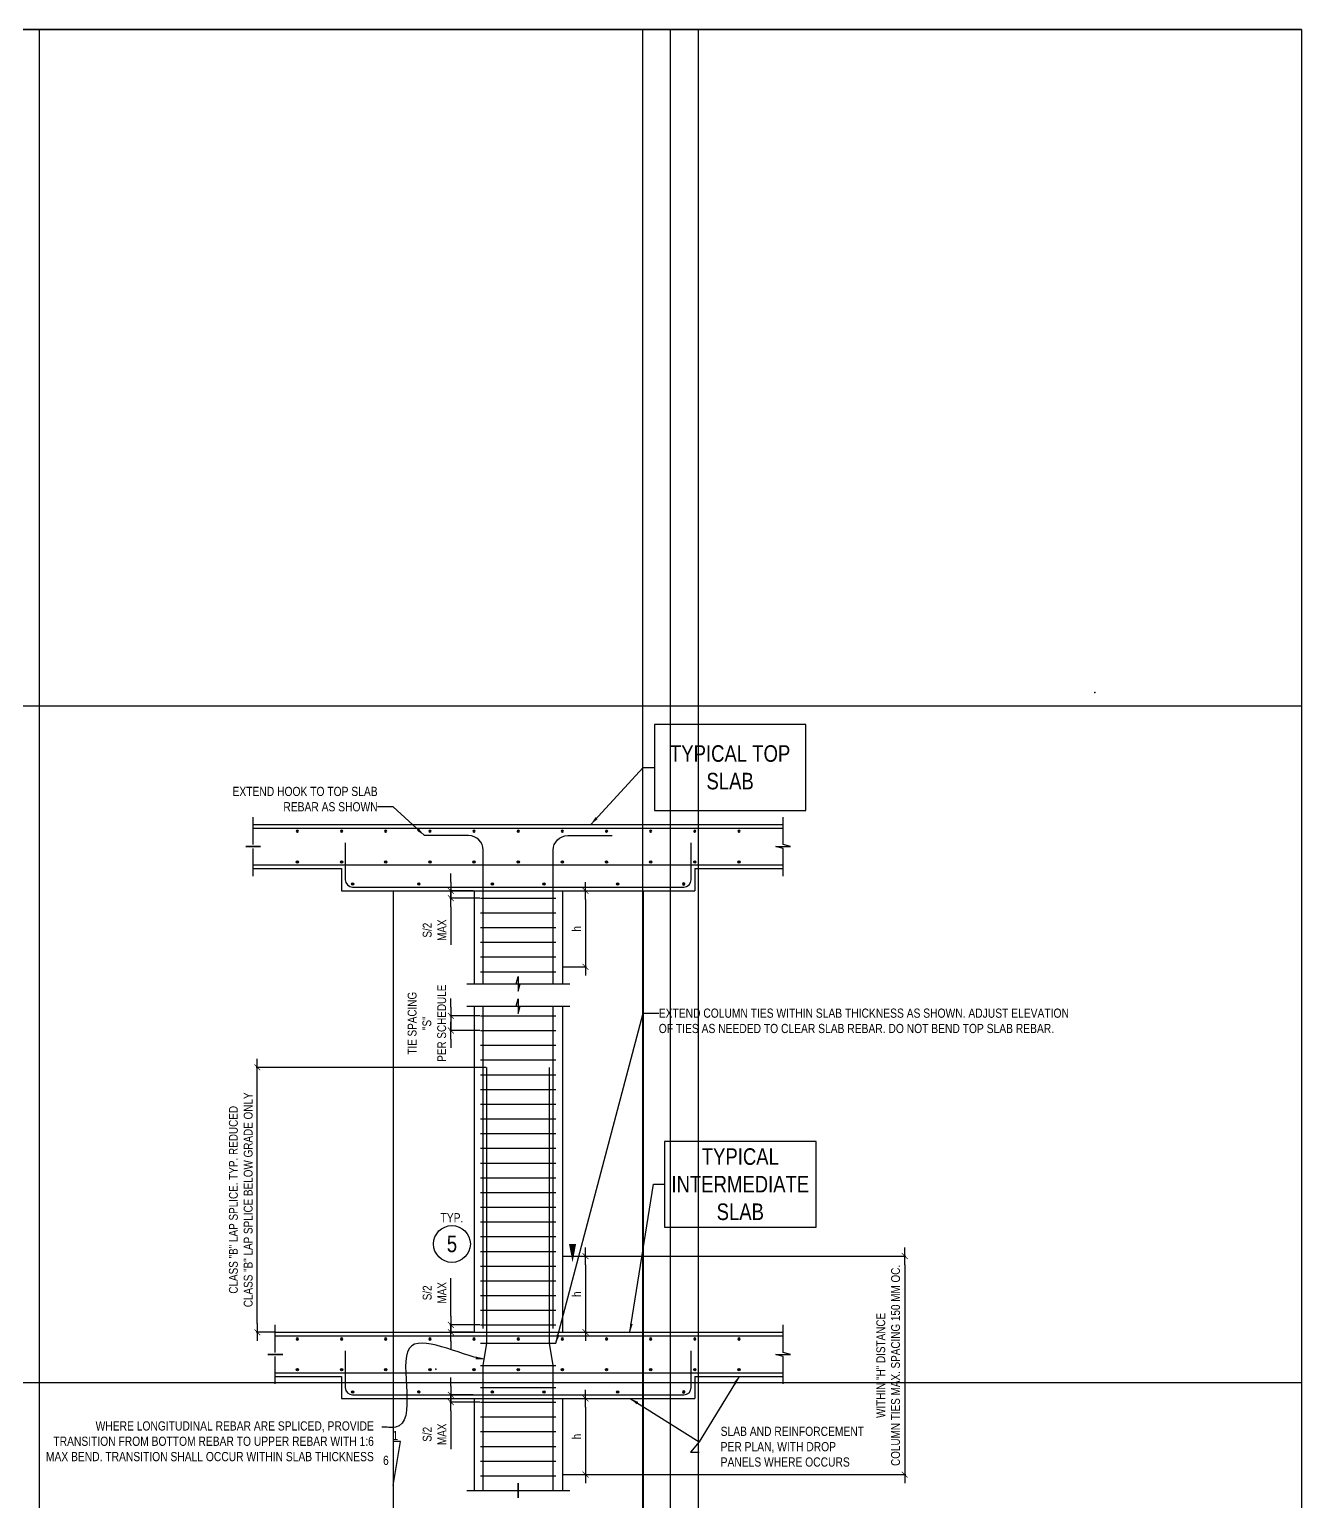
# Model space of a CAD drawing. Header units: millimetres. Extents: x 2250 to 89875, y -16050 to 57150.
# Drawn here: x 55466 to 89875, y 17326 to 57150 of the extents above; entities that cross this region are included whole.
import ezdxf
from ezdxf.enums import TextEntityAlignment as Align

# ---------------------------------------------------------------- set-up
doc = ezdxf.new("R2010")
doc.units = ezdxf.units.MM
doc.layers.add('G-ANNO-TTLB-MEDM', color=33, linetype='Continuous', lineweight=20)
doc.layers.add('NPLT-JLA', color=193, linetype='Continuous', plot=False)
for name, color, linetype in [('S-G-BREK', 2, 'Continuous'), ('S-G-DIMS', 1, 'Continuous'), ('S-G-LEDR', 2, 'Continuous'), ('S-G-MEDM', 3, 'Continuous'), ('S-G-RBAR', 7, 'Continuous'), ('S-G-REFR', 3, 'Continuous'), ('S-G-STTL', 4, 'Continuous'), ('S-G-THCK', 6, 'Continuous'), ('S-G-THIN', 1, 'Continuous')]:
    doc.layers.add(name, color=color, linetype=linetype)
doc.styles.add('ARIAL', font='arial.ttf', dxfattribs={"width": 0.8})
doc.dimstyles.new('ARIALDIMS', dxfattribs={"dimscale": 12, "dimtxt": 20, "dimasz": 19.5, "dimexe": 2.25, "dimexo": 1.75, "dimgap": 10, "dimtad": 1, "dimzin": 3, "dimdsep": 46, "dimtxsty": 'ARIAL', "dimblk1": 'nyatick', "dimblk2": 'nyatick', "dimsah": 1, "dimcen": 2.25, "dimclrd": 1, "dimclre": 1, "dimclrt": 2, "dimadec": 0, "dimazin": 0, "dimtfac": 1, "dimtmove": 0, "dimatfit": 3, "dimfxl": 1, "dimfrac": 2, "dimtolj": 1, "dimtzin": 0, "dimarcsym": 0})

# ---------------------------------------------------------------- blocks, each defined once
blk = doc.blocks.new('nyatick')
at = {"layer": 'S-G-DIMS'}
blk.add_line((-1.01, 0), (1, 0), dxfattribs=at)
at = {"layer": 'S-G-DIMS', "const_width": 0.08}
blk.add_lwpolyline([(0.34, 0.34), (-0.34, -0.34)], dxfattribs=at)
blk = doc.blocks.new('*D706')
at = {"layer": 'Defpoints', "color": 0, "transparency": 16777216}
for p in [(66865, 33850), (67491, 33850), (67666, 33651)]:
    blk.add_point(p, dxfattribs=at)
at = {"layer": 'S-G-DIMS', "color": 1, "lineweight": -2, "transparency": 16777216}
for p, q in [((66865, 34084), (66865, 34318)), ((67470, 33850), (66838, 33850)), ((67645, 33651), (66838, 33651)), ((66865, 33850), (66865, 33651)), ((66865, 33417), (66865, 32383))]:
    blk.add_line(p, q, dxfattribs=at)
at = {"layer": 'S-G-DIMS', "color": 1, "lineweight": -2, "transparency": 16777216, "xscale": 234, "yscale": 234, "zscale": 234}
for p, rotation in [((66865, 33850), 270), ((66865, 33651), 90)]:
    blk.add_blockref('nyatick', p, dxfattribs=dict(at, rotation=rotation))
at = {"layer": 'S-G-DIMS', "color": 2, "transparency": 16777216, "insert": (66423, 32783), "char_height": 240, "width": 58.91, "attachment_point": 5, "rotation": 90, "style": 'ARIAL'}
blk.add_mtext('\\A1;S/2\\PMAX', dxfattribs=at)
blk = doc.blocks.new('*D707')
at = {"layer": 'Defpoints', "color": 0, "transparency": 16777216}
for p in [(66865, 22104), (67491, 21905), (67666, 22104)]:
    blk.add_point(p, dxfattribs=at)
at = {"layer": 'S-G-DIMS', "color": 1, "lineweight": -2, "transparency": 16777216}
for p, q in [((66865, 22338), (66865, 23372)), ((67645, 22104), (66838, 22104)), ((67470, 21905), (66838, 21905)), ((66865, 21905), (66865, 22104)), ((66865, 21671), (66865, 21437))]:
    blk.add_line(p, q, dxfattribs=at)
at = {"layer": 'S-G-DIMS', "color": 1, "lineweight": -2, "transparency": 16777216, "xscale": 234, "yscale": 234, "zscale": 234}
for p, rotation in [((66865, 22104), 270), ((66865, 21905), 90)]:
    blk.add_blockref('nyatick', p, dxfattribs=dict(at, rotation=rotation))
at = {"layer": 'S-G-DIMS', "color": 2, "transparency": 16777216, "insert": (66423, 22972), "char_height": 240, "width": 53.56, "attachment_point": 5, "rotation": 90, "style": 'ARIAL'}
blk.add_mtext('\\A1;S/2\\PMAX', dxfattribs=at)
blk = doc.blocks.new('*D709')
at = {"layer": 'Defpoints', "color": 0, "transparency": 16777216}
for p in [(67666, 30465), (66865, 30067), (67666, 30067)]:
    blk.add_point(p, dxfattribs=at)
at = {"layer": 'S-G-DIMS', "color": 1, "lineweight": -2, "transparency": 16777216}
for p, q in [((66865, 30699), (66865, 30933)), ((67645, 30465), (66838, 30465)), ((66865, 30465), (66865, 30067)), ((67645, 30067), (66838, 30067)), ((66865, 29833), (66865, 29599))]:
    blk.add_line(p, q, dxfattribs=at)
at = {"layer": 'S-G-DIMS', "color": 1, "lineweight": -2, "transparency": 16777216, "xscale": 234, "yscale": 234, "zscale": 234}
for p, rotation in [((66865, 30465), 270), ((66865, 30067), 90)]:
    blk.add_blockref('nyatick', p, dxfattribs=dict(at, rotation=rotation))
at = {"layer": 'S-G-DIMS', "color": 2, "transparency": 16777216, "insert": (66217, 30266), "char_height": 240, "width": 2263.04, "attachment_point": 5, "rotation": 90, "style": 'ARIAL'}
blk.add_mtext('\\A1;TIE SPACING\\P"S"\\PPER SCHEDULE', dxfattribs=at)
blk = doc.blocks.new('*D710')
at = {"layer": 'Defpoints', "color": 0, "transparency": 16777216}
for p in [(66865, 20213), (67491, 20213), (67666, 20014)]:
    blk.add_point(p, dxfattribs=at)
at = {"layer": 'S-G-DIMS', "color": 1, "lineweight": -2, "transparency": 16777216}
for p, q in [((66865, 20447), (66865, 20681)), ((67470, 20213), (66838, 20213)), ((67645, 20014), (66838, 20014)), ((66865, 20213), (66865, 20014)), ((66865, 19780), (66865, 18746))]:
    blk.add_line(p, q, dxfattribs=at)
at = {"layer": 'S-G-DIMS', "color": 1, "lineweight": -2, "transparency": 16777216, "xscale": 234, "yscale": 234, "zscale": 234}
for p, rotation in [((66865, 20213), 270), ((66865, 20014), 90)]:
    blk.add_blockref('nyatick', p, dxfattribs=dict(at, rotation=rotation))
at = {"layer": 'S-G-DIMS', "color": 2, "transparency": 16777216, "insert": (66423, 19146), "char_height": 240, "width": 58.91, "attachment_point": 5, "rotation": 90, "style": 'ARIAL'}
blk.add_mtext('\\A1;S/2\\PMAX', dxfattribs=at)
blk = doc.blocks.new('*D711')
at = {"layer": 'Defpoints', "color": 0, "transparency": 16777216}
for p in [(61629, 29072), (67840, 29072), (62116, 21905)]:
    blk.add_point(p, dxfattribs=at)
at = {"layer": 'S-G-DIMS', "color": 1, "lineweight": -2, "transparency": 16777216}
for p, q in [((67819, 29072), (61602, 29072)), ((61629, 22139), (61629, 28838)), ((62095, 21905), (61602, 21905))]:
    blk.add_line(p, q, dxfattribs=at)
at = {"layer": 'S-G-DIMS', "color": 1, "lineweight": -2, "transparency": 16777216, "xscale": 234, "yscale": 234, "zscale": 234}
for p, rotation in [((61629, 29072), 90), ((61629, 21905), 270)]:
    blk.add_blockref('nyatick', p, dxfattribs=dict(at, rotation=rotation))
at = {"layer": 'S-G-DIMS', "color": 2, "transparency": 16777216, "insert": (61183, 25489), "char_height": 240, "width": 5920.58, "attachment_point": 5, "rotation": 90, "style": 'ARIAL'}
blk.add_mtext('\\A1;CLASS "B" LAP SPLICE. TYP. REDUCED CLASS "B" LAP SPLICE BELOW GRADE ONLY', dxfattribs=at)
blk = doc.blocks.new('*D716')
at = {"layer": 'Defpoints', "color": 0, "transparency": 16777216}
for p in [(69880, 33850), (69880, 31791), (70507, 31791)]:
    blk.add_point(p, dxfattribs=at)
at = {"layer": 'G-ANNO-TTLB-MEDM', "color": 1, "lineweight": -2, "transparency": 16777216}
for p, q in [((69901, 33850), (70534, 33850)), ((70507, 33616), (70507, 32025)), ((69901, 31791), (70534, 31791))]:
    blk.add_line(p, q, dxfattribs=at)
at = {"layer": 'G-ANNO-TTLB-MEDM', "color": 1, "lineweight": -2, "transparency": 16777216, "xscale": 234, "yscale": 234, "zscale": 234}
for p, rotation in [((70507, 33850), 90), ((70507, 31791), 270)]:
    blk.add_blockref('nyatick', p, dxfattribs=dict(at, rotation=rotation))
at = {"layer": 'G-ANNO-TTLB-MEDM', "color": 2, "transparency": 16777216, "insert": (70267, 32820), "char_height": 240, "attachment_point": 5, "rotation": 90, "style": 'ARIAL'}
blk.add_mtext('\\A1;h', dxfattribs=at)
blk = doc.blocks.new('*D702')
at = {"layer": 'Defpoints', "color": 0, "transparency": 16777216}
for p in [(69880, 23965), (69880, 21905), (70507, 21905)]:
    blk.add_point(p, dxfattribs=at)
at = {"layer": 'G-ANNO-TTLB-MEDM', "color": 1, "lineweight": -2, "transparency": 16777216}
for p, q in [((69901, 23965), (70534, 23965)), ((70507, 23731), (70507, 22139)), ((69901, 21905), (70534, 21905))]:
    blk.add_line(p, q, dxfattribs=at)
at = {"layer": 'G-ANNO-TTLB-MEDM', "color": 1, "lineweight": -2, "transparency": 16777216, "xscale": 234, "yscale": 234, "zscale": 234}
for p, rotation in [((70507, 23965), 90), ((70507, 21905), 270)]:
    blk.add_blockref('nyatick', p, dxfattribs=dict(at, rotation=rotation))
at = {"layer": 'G-ANNO-TTLB-MEDM', "color": 2, "transparency": 16777216, "insert": (70267, 22935), "char_height": 240, "attachment_point": 5, "rotation": 90, "style": 'ARIAL'}
blk.add_mtext('\\A1;h', dxfattribs=at)
blk = doc.blocks.new('*D703')
at = {"layer": 'Defpoints', "color": 0, "transparency": 16777216}
for p in [(69880, 20113), (69880, 18054), (70507, 18054)]:
    blk.add_point(p, dxfattribs=at)
at = {"layer": 'G-ANNO-TTLB-MEDM', "color": 1, "lineweight": -2, "transparency": 16777216}
for p, q in [((69901, 20113), (70534, 20113)), ((70507, 19879), (70507, 18288)), ((69901, 18054), (70534, 18054))]:
    blk.add_line(p, q, dxfattribs=at)
at = {"layer": 'G-ANNO-TTLB-MEDM', "color": 1, "lineweight": -2, "transparency": 16777216, "xscale": 234, "yscale": 234, "zscale": 234}
for p, rotation in [((70507, 20113), 90), ((70507, 18054), 270)]:
    blk.add_blockref('nyatick', p, dxfattribs=dict(at, rotation=rotation))
at = {"layer": 'G-ANNO-TTLB-MEDM', "color": 2, "transparency": 16777216, "insert": (70267, 19083), "char_height": 240, "attachment_point": 5, "rotation": 90, "style": 'ARIAL'}
blk.add_mtext('\\A1;h', dxfattribs=at)
blk = doc.blocks.new('*D705')
at = {"layer": 'Defpoints', "color": 0, "transparency": 16777216}
for p in [(69880, 23965), (69880, 18054), (79141, 18054)]:
    blk.add_point(p, dxfattribs=at)
at = {"layer": 'G-ANNO-TTLB-MEDM', "color": 1, "lineweight": -2, "transparency": 16777216}
for p, q in [((69901, 23965), (79168, 23965)), ((79141, 23731), (79141, 18288)), ((69901, 18054), (79168, 18054))]:
    blk.add_line(p, q, dxfattribs=at)
at = {"layer": 'G-ANNO-TTLB-MEDM', "color": 1, "lineweight": -2, "transparency": 16777216, "xscale": 234, "yscale": 234, "zscale": 234}
for p, rotation in [((79141, 23965), 90), ((79141, 18054), 270)]:
    blk.add_blockref('nyatick', p, dxfattribs=dict(at, rotation=rotation))
at = {"layer": 'G-ANNO-TTLB-MEDM', "color": 2, "transparency": 16777216, "insert": (78694, 21009), "char_height": 240, "attachment_point": 5, "rotation": 90, "style": 'ARIAL'}
blk.add_mtext('\\A1;WITHIN "H" DISTANCE\\PCOLUMN TIES MAX. SPACING 150 MM OC.', dxfattribs=at)

msp = doc.modelspace()

# ---------------------------------------------------------------- linework, layer by layer
at = {"layer": 'NPLT-JLA'}
for p, q in [((89875, 57150), (2250, 57150)), ((2250, 57150), (72050, 57150)), ((20075, 57150), (89875, 57150)), ((55725, 57150), (55725, -16050)), ((55725, 57150), (55725, 2250)), ((55725, 57150), (55725, 2250)), ((55725, 57150), (55725, 2250)), ((72050, 57150), (72050, -16050)), ((72050, 57150), (72050, 2250)), ((72050, 57150), (72050, 2250)), ((72050, 57150), (72050, 2250)), ((72800, 57150), (72800, 2250)), ((73550, 57150), (73550, -16050)), ((73550, 57150), (73550, 2250)), ((89875, 57150), (89875, -16050)), ((89875, 57150), (89875, 2250)), ((2250, 38850), (89875, 38850)), ((20075, 38850), (89875, 38850)), ((55725, 38850), (55725, -16050)), ((72050, 38850), (72050, -16050)), ((72050, 38850), (72050, -16050)), ((72050, 38850), (72050, -16050)), ((73550, 38850), (73550, -16050)), ((73550, 38850), (73550, -16050)), ((73550, 38850), (73550, -16050)), ((89875, 38850), (89875, -16050)), ((89875, 38850), (89875, -16050)), ((89875, 38850), (89875, -16050)), ((65301.474, 33850.114), (65301.474, 2267.034)), ((72070.377, 33850.114), (72070.377, 2267.034)), ((2250, 20550), (89875, 20550)), ((2250, 20550), (72050, 20550)), ((2250, 20550), (72050, 20550)), ((2250, 20550), (72050, 20550)), ((2250, 20550), (72050, 20550))]:
    msp.add_line(p, q, dxfattribs=at)
for p in [(84286.707, 39210.703), (84286.707, 39210.703), (66461.707, 20910.703)]:
    msp.add_point(p, dxfattribs=at)
at = {"layer": 'S-G-BREK'}
for p, q in [((67292.328, 31328.288), (70079.523, 31328.288)), ((67292.328, 30731.032), (70079.523, 30731.032))]:
    msp.add_line(p, q, dxfattribs=at)
for points in [[(61518.852, 35097.971), (61518.852, 35840.967)], [(75852.999, 34248.284), (75852.999, 34991.281), (75653.913, 35044.626), (76052.084, 35044.626), (75852.999, 35097.971), (75852.999, 35840.967)], [(61717.938, 35044.626), (61319.767, 35044.626), (61717.938, 35044.626)], [(61518.852, 34248.284), (61518.852, 34991.281)], [(68632.581, 31328.288), (68685.925, 31527.373), (68685.925, 31129.202), (68739.27, 31328.288)], [(68632.581, 30731.032), (68685.925, 30930.117), (68685.925, 30531.946), (68739.27, 30731.032)], [(62116.108, 21361.08), (62116.108, 22104.077)], [(75852.999, 20511.394), (75852.999, 21254.391), (75653.913, 21307.736), (76052.084, 21307.736), (75852.999, 21361.08), (75852.999, 22104.077)], [(62315.194, 21307.736), (61917.023, 21307.736), (62315.194, 21307.736)], [(62116.108, 20511.394), (62116.108, 21254.391)], [(67292.328, 17624.656), (70079.523, 17624.656)], [(68685.925, 17823.742), (68685.925, 17425.571), (68685.925, 17823.742)]]:
    msp.add_lwpolyline(points, dxfattribs=at)
at = {"layer": 'S-G-LEDR', "color": 3}
for points in [[(72369.005, 36024.976), (76468.039, 36024.976), (76468.039, 38346.812), (72369.005, 38346.812)], [(72644.552, 24748.492), (76743.587, 24748.492), (76743.587, 27070.328), (72644.552, 27070.328)]]:
    msp.add_lwpolyline(points, close=True, dxfattribs=at)
at = {"layer": 'S-G-MEDM'}
for p, q in [((61518.852, 35641.882), (75852.999, 35641.882)), ((61518.852, 34447.37), (63907.877, 34447.37)), ((63907.877, 34447.37), (63907.877, 33850.114)), ((73463.974, 34447.37), (75852.999, 34447.37)), ((73463.974, 34447.37), (73463.974, 33850.114)), ((63907.877, 33850.114), (73463.974, 33850.114)), ((67491.413, 33850.114), (67491.413, 31328.288)), ((69880.438, 33850.114), (69880.438, 31328.288)), ((67491.413, 30731.032), (67491.413, 21904.992)), ((69880.438, 30731.032), (69880.438, 21904.992)), ((62116.108, 21904.992), (75852.999, 21904.992)), ((62116.108, 20710.479), (63907.877, 20710.479)), ((63907.877, 20710.479), (63907.877, 20113.223)), ((73463.974, 20710.479), (75852.999, 20710.479)), ((73463.974, 20710.479), (73463.974, 20113.223)), ((63907.877, 20113.223), (73463.974, 20113.223)), ((67491.413, 20113.223), (67491.413, 17624.656)), ((69880.438, 20113.223), (69880.438, 17624.656))]:
    msp.add_line(p, q, dxfattribs=at)
at = {"layer": 'S-G-RBAR'}
for points in [[(62682.257, 35461.461, 1), (62744.471, 35461.461, 1), (62682.257, 35461.461, 1), (62734.102, 35461.461, 1), (62692.626, 35461.461, 1), (62723.733, 35461.461, 1), (62702.995, 35461.461, 1), (62713.364, 35461.461, 1)], [(63876.769, 35461.461, 1), (63938.984, 35461.461, 1), (63876.769, 35461.461, 1), (63928.615, 35461.461, 1), (63887.138, 35461.461, 1), (63918.246, 35461.461, 1), (63897.508, 35461.461, 1), (63907.877, 35461.461, 1)], [(65071.282, 35461.461, 1), (65133.496, 35461.461, 1), (65071.282, 35461.461, 1), (65123.127, 35461.461, 1), (65081.651, 35461.461, 1), (65112.758, 35461.461, 1), (65092.02, 35461.461, 1), (65102.389, 35461.461, 1)], [(66265.794, 35461.461, 1), (66328.008, 35461.461, 1), (66265.794, 35461.461, 1), (66317.639, 35461.461, 1), (66276.163, 35461.461, 1), (66307.27, 35461.461, 1), (66286.532, 35461.461, 1), (66296.901, 35461.461, 1)], [(67460.306, 35461.461, 1), (67522.52, 35461.461, 1), (67460.306, 35461.461, 1), (67512.151, 35461.461, 1), (67470.675, 35461.461, 1), (67501.782, 35461.461, 1), (67481.044, 35461.461, 1), (67491.413, 35461.461, 1)], [(68654.818, 35461.461, 1), (68717.032, 35461.461, 1), (68654.818, 35461.461, 1), (68706.663, 35461.461, 1), (68665.187, 35461.461, 1), (68696.294, 35461.461, 1), (68675.556, 35461.461, 1), (68685.925, 35461.461, 1)], [(69849.33, 35461.461, 1), (69911.545, 35461.461, 1), (69849.33, 35461.461, 1), (69901.176, 35461.461, 1), (69859.699, 35461.461, 1), (69890.807, 35461.461, 1), (69870.068, 35461.461, 1), (69880.438, 35461.461, 1)], [(71043.843, 35461.461, 1), (71106.057, 35461.461, 1), (71043.843, 35461.461, 1), (71095.688, 35461.461, 1), (71054.212, 35461.461, 1), (71085.319, 35461.461, 1), (71064.581, 35461.461, 1), (71074.95, 35461.461, 1)], [(72238.355, 35461.461, 1), (72300.569, 35461.461, 1), (72238.355, 35461.461, 1), (72290.2, 35461.461, 1), (72248.724, 35461.461, 1), (72279.831, 35461.461, 1), (72259.093, 35461.461, 1), (72269.462, 35461.461, 1)], [(73432.867, 35461.461, 1), (73495.081, 35461.461, 1), (73432.867, 35461.461, 1), (73484.712, 35461.461, 1), (73443.236, 35461.461, 1), (73474.343, 35461.461, 1), (73453.605, 35461.461, 1), (73463.974, 35461.461, 1)], [(74627.379, 35461.461, 1), (74689.593, 35461.461, 1), (74627.379, 35461.461, 1), (74679.224, 35461.461, 1), (74637.748, 35461.461, 1), (74668.855, 35461.461, 1), (74648.117, 35461.461, 1), (74658.486, 35461.461, 1)], [(62682.257, 34627.791, -1), (62744.471, 34627.791, -1), (62682.257, 34627.791, -1), (62734.102, 34627.791, -1), (62692.626, 34627.791, -1), (62723.733, 34627.791, -1), (62702.995, 34627.791, -1), (62713.364, 34627.791, -1)], [(63876.769, 34627.791, -1), (63938.984, 34627.791, -1), (63876.769, 34627.791, -1), (63928.615, 34627.791, -1), (63887.138, 34627.791, -1), (63918.246, 34627.791, -1), (63897.508, 34627.791, -1), (63907.877, 34627.791, -1)], [(65071.282, 34627.791, -1), (65133.496, 34627.791, -1), (65071.282, 34627.791, -1), (65123.127, 34627.791, -1), (65081.651, 34627.791, -1), (65112.758, 34627.791, -1), (65092.02, 34627.791, -1), (65102.389, 34627.791, -1)], [(66265.794, 34627.791, -1), (66328.008, 34627.791, -1), (66265.794, 34627.791, -1), (66317.639, 34627.791, -1), (66276.163, 34627.791, -1), (66307.27, 34627.791, -1), (66286.532, 34627.791, -1), (66296.901, 34627.791, -1)], [(67460.306, 34627.791, -1), (67522.52, 34627.791, -1), (67460.306, 34627.791, -1), (67512.151, 34627.791, -1), (67470.675, 34627.791, -1), (67501.782, 34627.791, -1), (67481.044, 34627.791, -1), (67491.413, 34627.791, -1)], [(68654.818, 34627.791, -1), (68717.032, 34627.791, -1), (68654.818, 34627.791, -1), (68706.663, 34627.791, -1), (68665.187, 34627.791, -1), (68696.294, 34627.791, -1), (68675.556, 34627.791, -1), (68685.925, 34627.791, -1)], [(69849.33, 34627.791, -1), (69911.545, 34627.791, -1), (69849.33, 34627.791, -1), (69901.176, 34627.791, -1), (69859.699, 34627.791, -1), (69890.807, 34627.791, -1), (69870.068, 34627.791, -1), (69880.438, 34627.791, -1)], [(71043.843, 34627.791, -1), (71106.057, 34627.791, -1), (71043.843, 34627.791, -1), (71095.688, 34627.791, -1), (71054.212, 34627.791, -1), (71085.319, 34627.791, -1), (71064.581, 34627.791, -1), (71074.95, 34627.791, -1)], [(72238.355, 34627.791, -1), (72300.569, 34627.791, -1), (72238.355, 34627.791, -1), (72290.2, 34627.791, -1), (72248.724, 34627.791, -1), (72279.831, 34627.791, -1), (72259.093, 34627.791, -1), (72269.462, 34627.791, -1)], [(73432.867, 34627.791, -1), (73495.081, 34627.791, -1), (73432.867, 34627.791, -1), (73484.712, 34627.791, -1), (73443.236, 34627.791, -1), (73474.343, 34627.791, -1), (73453.605, 34627.791, -1), (73463.974, 34627.791, -1)], [(74627.379, 34627.791, -1), (74689.593, 34627.791, -1), (74627.379, 34627.791, -1), (74679.224, 34627.791, -1), (74637.748, 34627.791, -1), (74668.855, 34627.791, -1), (74648.117, 34627.791, -1), (74658.486, 34627.791, -1)], [(64175.398, 34030.535, -1), (64237.612, 34030.535, -1), (64175.398, 34030.535, -1), (64227.243, 34030.535, -1), (64185.767, 34030.535, -1), (64216.874, 34030.535, -1), (64196.136, 34030.535, -1), (64206.505, 34030.535, -1)], [(65967.166, 34030.535, -1), (66029.38, 34030.535, -1), (65967.166, 34030.535, -1), (66019.011, 34030.535, -1), (65977.535, 34030.535, -1), (66008.642, 34030.535, -1), (65987.904, 34030.535, -1), (65998.273, 34030.535, -1)], [(67958.019, 34030.535, -1), (68020.234, 34030.535, -1), (67958.019, 34030.535, -1), (68009.865, 34030.535, -1), (67968.388, 34030.535, -1), (67999.496, 34030.535, -1), (67978.758, 34030.535, -1), (67989.127, 34030.535, -1)], [(69351.617, 34030.535, -1), (69413.831, 34030.535, -1), (69351.617, 34030.535, -1), (69403.462, 34030.535, -1), (69361.986, 34030.535, -1), (69393.093, 34030.535, -1), (69372.355, 34030.535, -1), (69382.724, 34030.535, -1)], [(71342.471, 34030.535, -1), (71404.685, 34030.535, -1), (71342.471, 34030.535, -1), (71394.316, 34030.535, -1), (71352.84, 34030.535, -1), (71383.947, 34030.535, -1), (71363.209, 34030.535, -1), (71373.578, 34030.535, -1)], [(73196.453, 34030.535, 1), (73134.239, 34030.535, 1), (73196.453, 34030.535, 1), (73144.608, 34030.535, 1), (73186.084, 34030.535, 1), (73154.977, 34030.535, 1), (73175.715, 34030.535, 1), (73165.346, 34030.535, 1)], [(62682.257, 21724.571, 1), (62744.471, 21724.571, 1), (62682.257, 21724.571, 1), (62734.102, 21724.571, 1), (62692.626, 21724.571, 1), (62723.733, 21724.571, 1), (62702.995, 21724.571, 1), (62713.364, 21724.571, 1)], [(63876.769, 21724.571, 1), (63938.984, 21724.571, 1), (63876.769, 21724.571, 1), (63928.615, 21724.571, 1), (63887.138, 21724.571, 1), (63918.246, 21724.571, 1), (63897.508, 21724.571, 1), (63907.877, 21724.571, 1)], [(65071.282, 21724.571, 1), (65133.496, 21724.571, 1), (65071.282, 21724.571, 1), (65123.127, 21724.571, 1), (65081.651, 21724.571, 1), (65112.758, 21724.571, 1), (65092.02, 21724.571, 1), (65102.389, 21724.571, 1)], [(66265.794, 21724.571, 1), (66328.008, 21724.571, 1), (66265.794, 21724.571, 1), (66317.639, 21724.571, 1), (66276.163, 21724.571, 1), (66307.27, 21724.571, 1), (66286.532, 21724.571, 1), (66296.901, 21724.571, 1)], [(67460.306, 21724.571, 1), (67522.52, 21724.571, 1), (67460.306, 21724.571, 1), (67512.151, 21724.571, 1), (67470.675, 21724.571, 1), (67501.782, 21724.571, 1), (67481.044, 21724.571, 1), (67491.413, 21724.571, 1)], [(68654.818, 21724.571, 1), (68717.032, 21724.571, 1), (68654.818, 21724.571, 1), (68706.663, 21724.571, 1), (68665.187, 21724.571, 1), (68696.294, 21724.571, 1), (68675.556, 21724.571, 1), (68685.925, 21724.571, 1)], [(69849.33, 21724.571, 1), (69911.545, 21724.571, 1), (69849.33, 21724.571, 1), (69901.176, 21724.571, 1), (69859.699, 21724.571, 1), (69890.807, 21724.571, 1), (69870.068, 21724.571, 1), (69880.438, 21724.571, 1)], [(71043.843, 21724.571, 1), (71106.057, 21724.571, 1), (71043.843, 21724.571, 1), (71095.688, 21724.571, 1), (71054.212, 21724.571, 1), (71085.319, 21724.571, 1), (71064.581, 21724.571, 1), (71074.95, 21724.571, 1)], [(72238.355, 21724.571, 1), (72300.569, 21724.571, 1), (72238.355, 21724.571, 1), (72290.2, 21724.571, 1), (72248.724, 21724.571, 1), (72279.831, 21724.571, 1), (72259.093, 21724.571, 1), (72269.462, 21724.571, 1)], [(73432.867, 21724.571, 1), (73495.081, 21724.571, 1), (73432.867, 21724.571, 1), (73484.712, 21724.571, 1), (73443.236, 21724.571, 1), (73474.343, 21724.571, 1), (73453.605, 21724.571, 1), (73463.974, 21724.571, 1)], [(74627.379, 21724.571, 1), (74689.593, 21724.571, 1), (74627.379, 21724.571, 1), (74679.224, 21724.571, 1), (74637.748, 21724.571, 1), (74668.855, 21724.571, 1), (74648.117, 21724.571, 1), (74658.486, 21724.571, 1)], [(62682.257, 20890.901, -1), (62744.471, 20890.901, -1), (62682.257, 20890.901, -1), (62734.102, 20890.901, -1), (62692.626, 20890.901, -1), (62723.733, 20890.901, -1), (62702.995, 20890.901, -1), (62713.364, 20890.901, -1)], [(63876.769, 20890.901, -1), (63938.984, 20890.901, -1), (63876.769, 20890.901, -1), (63928.615, 20890.901, -1), (63887.138, 20890.901, -1), (63918.246, 20890.901, -1), (63897.508, 20890.901, -1), (63907.877, 20890.901, -1)], [(65071.282, 20890.901, -1), (65133.496, 20890.901, -1), (65071.282, 20890.901, -1), (65123.127, 20890.901, -1), (65081.651, 20890.901, -1), (65112.758, 20890.901, -1), (65092.02, 20890.901, -1), (65102.389, 20890.901, -1)], [(66265.794, 20890.901, -1), (66328.008, 20890.901, -1), (66265.794, 20890.901, -1), (66317.639, 20890.901, -1), (66276.163, 20890.901, -1), (66307.27, 20890.901, -1), (66286.532, 20890.901, -1), (66296.901, 20890.901, -1)], [(67460.306, 20890.901, -1), (67522.52, 20890.901, -1), (67460.306, 20890.901, -1), (67512.151, 20890.901, -1), (67470.675, 20890.901, -1), (67501.782, 20890.901, -1), (67481.044, 20890.901, -1), (67491.413, 20890.901, -1)], [(68654.818, 20890.901, -1), (68717.032, 20890.901, -1), (68654.818, 20890.901, -1), (68706.663, 20890.901, -1), (68665.187, 20890.901, -1), (68696.294, 20890.901, -1), (68675.556, 20890.901, -1), (68685.925, 20890.901, -1)], [(69849.33, 20890.901, -1), (69911.545, 20890.901, -1), (69849.33, 20890.901, -1), (69901.176, 20890.901, -1), (69859.699, 20890.901, -1), (69890.807, 20890.901, -1), (69870.068, 20890.901, -1), (69880.438, 20890.901, -1)], [(71043.843, 20890.901, -1), (71106.057, 20890.901, -1), (71043.843, 20890.901, -1), (71095.688, 20890.901, -1), (71054.212, 20890.901, -1), (71085.319, 20890.901, -1), (71064.581, 20890.901, -1), (71074.95, 20890.901, -1)], [(72238.355, 20890.901, -1), (72300.569, 20890.901, -1), (72238.355, 20890.901, -1), (72290.2, 20890.901, -1), (72248.724, 20890.901, -1), (72279.831, 20890.901, -1), (72259.093, 20890.901, -1), (72269.462, 20890.901, -1)], [(73432.867, 20890.901, -1), (73495.081, 20890.901, -1), (73432.867, 20890.901, -1), (73484.712, 20890.901, -1), (73443.236, 20890.901, -1), (73474.343, 20890.901, -1), (73453.605, 20890.901, -1), (73463.974, 20890.901, -1)], [(74627.379, 20890.901, -1), (74689.593, 20890.901, -1), (74627.379, 20890.901, -1), (74679.224, 20890.901, -1), (74637.748, 20890.901, -1), (74668.855, 20890.901, -1), (74648.117, 20890.901, -1), (74658.486, 20890.901, -1)], [(64175.398, 20293.644, -1), (64237.612, 20293.644, -1), (64175.398, 20293.644, -1), (64227.243, 20293.644, -1), (64185.767, 20293.644, -1), (64216.874, 20293.644, -1), (64196.136, 20293.644, -1), (64206.505, 20293.644, -1)], [(65967.166, 20293.644, -1), (66029.38, 20293.644, -1), (65967.166, 20293.644, -1), (66019.011, 20293.644, -1), (65977.535, 20293.644, -1), (66008.642, 20293.644, -1), (65987.904, 20293.644, -1), (65998.273, 20293.644, -1)], [(67958.019, 20293.644, -1), (68020.234, 20293.644, -1), (67958.019, 20293.644, -1), (68009.865, 20293.644, -1), (67968.388, 20293.644, -1), (67999.496, 20293.644, -1), (67978.758, 20293.644, -1), (67989.127, 20293.644, -1)], [(69351.617, 20293.644, -1), (69413.831, 20293.644, -1), (69351.617, 20293.644, -1), (69403.462, 20293.644, -1), (69361.986, 20293.644, -1), (69393.093, 20293.644, -1), (69372.355, 20293.644, -1), (69382.724, 20293.644, -1)], [(71342.471, 20293.644, -1), (71404.685, 20293.644, -1), (71342.471, 20293.644, -1), (71394.316, 20293.644, -1), (71352.84, 20293.644, -1), (71383.947, 20293.644, -1), (71363.209, 20293.644, -1), (71373.578, 20293.644, -1)], [(73196.453, 20293.644, 1), (73134.239, 20293.644, 1), (73196.453, 20293.644, 1), (73144.608, 20293.644, 1), (73186.084, 20293.644, 1), (73154.977, 20293.644, 1), (73175.715, 20293.644, 1), (73165.346, 20293.644, 1)]]:
    msp.add_lwpolyline(points, format="xyb", dxfattribs=at)
at = {"layer": 'S-G-REFR'}
msp.add_lwpolyline([(67391.823, 24294.016, 0, 0, 0), (70156.357, 24294.016, 191.122, 0, 0), (70156.357, 23796.303, 0, 0, 0)], format="xyseb", dxfattribs=at)
msp.add_circle((66894.109, 24294.016), 497.713, dxfattribs=at)
at = {"layer": 'S-G-THCK'}
for p, q in [((61518.852, 35542.339), (75852.999, 35542.339)), ((61518.852, 34546.912), (75852.999, 34546.912)), ((67665.613, 33651.028), (69706.238, 33651.028)), ((67665.613, 33252.858), (69706.238, 33252.858)), ((67665.613, 32854.687), (69706.238, 32854.687)), ((67665.613, 32456.516), (69706.238, 32456.516)), ((67665.613, 32058.345), (69706.238, 32058.345)), ((67665.613, 31660.175), (69706.238, 31660.175)), ((67665.613, 30465.662), (69706.238, 30465.662)), ((67665.613, 30067.492), (69706.238, 30067.492)), ((67665.613, 29669.321), (69706.238, 29669.321)), ((67665.613, 29271.15), (69706.238, 29271.15)), ((67665.613, 28872.979), (69706.238, 28872.979)), ((67665.613, 28474.809), (69706.238, 28474.809)), ((67665.613, 28076.638), (69706.238, 28076.638)), ((67665.613, 27678.467), (69706.238, 27678.467)), ((67665.613, 27280.297), (69706.238, 27280.297)), ((67665.613, 26882.126), (69706.238, 26882.126)), ((67665.613, 26483.955), (69706.238, 26483.955)), ((67665.613, 26085.784), (69706.238, 26085.784)), ((67665.613, 25687.614), (69706.238, 25687.614)), ((67665.613, 25289.443), (69706.238, 25289.443)), ((67665.613, 24891.272), (69706.238, 24891.272)), ((67665.613, 24493.101), (69706.238, 24493.101)), ((67665.613, 24094.931), (69706.238, 24094.931)), ((67665.613, 23696.76), (69706.238, 23696.76)), ((67665.613, 23298.589), (69706.238, 23298.589)), ((67665.613, 22900.419), (69706.238, 22900.419)), ((67665.613, 22502.248), (69706.238, 22502.248)), ((67665.613, 22104.077), (69706.238, 22104.077)), ((62116.108, 21805.449), (75852.999, 21805.449)), ((67665.613, 21606.364), (69706.238, 21606.364)), ((62116.108, 20810.022), (75852.999, 20810.022)), ((67665.613, 21009.108), (69706.238, 21009.108)), ((67665.613, 20411.851), (69706.238, 20411.851)), ((67665.613, 20013.681), (69706.238, 20013.681)), ((67665.613, 19615.51), (69706.238, 19615.51)), ((67665.613, 19217.339), (69706.238, 19217.339)), ((65301.474, 17758.662), (65500.559, 18953.174)), ((67665.613, 18819.169), (69706.238, 18819.169)), ((67665.613, 18420.998), (69706.238, 18420.998)), ((67665.613, 18022.827), (69706.238, 18022.827))]:
    msp.add_line(p, q, dxfattribs=at)
for points in [[(64007.419, 35144.169), (64007.419, 34148.742, 0.414213562), (64206.505, 33949.656), (73165.346, 33949.656, 0.414213562), (73364.431, 34148.742), (73364.431, 35144.169)], [(67740.27, 31328.288), (67740.27, 34945.083, 0.414213562), (67342.099, 35343.254), (66147.587, 35343.254)], [(69631.581, 31328.288), (69631.581, 34945.083, -0.414213562), (70029.752, 35343.254), (71224.264, 35343.254)], [(64007.419, 21407.278), (64007.419, 20411.851, 0.414213562), (64206.505, 20212.766), (73165.346, 20212.766, 0.414213562), (73364.431, 20411.851), (73364.431, 21407.278)]]:
    msp.add_lwpolyline(points, format="xyb", dxfattribs=at)
for points in [[(67740.27, 22004.534), (67740.27, 30731.032)], [(69631.581, 22004.534), (69631.581, 30731.032)], [(67740.27, 17624.656), (67740.27, 21009.108), (67839.813, 21606.364), (67839.813, 29072.065)], [(69631.581, 17624.656), (69631.581, 21009.108), (69532.038, 21606.364), (69532.038, 29072.065)]]:
    msp.add_lwpolyline(points, dxfattribs=at)
at = {"layer": 'S-G-THIN'}
for p, q in [((65500.559, 18953.174), (65301.474, 18953.174)), ((65301.474, 18953.174), (65301.474, 17758.662))]:
    msp.add_line(p, q, dxfattribs=at)

# ---------------------------------------------------------------- texts
at = {"layer": 'S-G-LEDR', "color": 3, "style": 'ARIAL'}
for s, insert, char_height, width, attachment_point in [('EXTEND HOOK TO TOP SLAB REBAR AS SHOWN', (64883.395, 35993.725), 248.85672, 4060.03857, 9), ('EXTEND COLUMN TIES WITHIN SLAB THICKNESS AS SHOWN. ADJUST ELEVATION OF TIES AS NEEDED TO CLEAR SLAB REBAR. DO NOT BEND TOP SLAB REBAR. ', (72488.456, 30662.943), 248.856715, 11086.09437, 1), ('TYP.', (66894.109, 25004.309), 248.8567, 888.7273, 5), ('WHERE LONGITUDINAL REBAR ARE SPLICED, PROVIDE TRANSITION FROM BOTTOM REBAR TO UPPER REBAR WITH 1:6 MAX BEND. TRANSITION SHALL OCCUR WITHIN SLAB THICKNESS ', (64780.794, 18414.657), 248.856715, 9023.47444, 9), ('\\pxqc;1', (65361.186, 19112.829), 248.8567, 412.18858, 5), ('\\pxql;SLAB AND REINFORCEMENT PER PLAN, WITH DROP PANELS WHERE OCCURS', (74162.116, 19350.396), 248.85672, 3912.25514, 1), ('\\pxqc;6', (65106.868, 18439.66), 248.8567, 412.18858, 5)]:
    msp.add_mtext(s, dxfattribs=dict(at, insert=insert, char_height=char_height, width=width, attachment_point=attachment_point))
at = {"layer": 'S-G-REFR', "style": 'ARIAL', "width": 0.8}
msp.add_text('5', height=447.942, dxfattribs=at).set_placement((66894.109, 24294.016), align=Align.MIDDLE)
at = {"layer": 'S-G-STTL', "char_height": 447.94207, "width": 4099.03475, "attachment_point": 5, "style": 'ARIAL'}
for s, insert in [('\\pxqc;TYPICAL TOP SLAB', (74418.522, 37185.894)), ('\\pxqc;TYPICAL INTERMEDIATE SLAB', (74694.069, 25909.41))]:
    msp.add_mtext(s, dxfattribs=dict(at, insert=insert))

# ---------------------------------------------------------------- dimensions: what is measured, and where the dimension line sits
at = {"layer": 'G-ANNO-TTLB-MEDM'}
for base, p1, p2, text, picture, middle in [((70507.028, 31790.588), (69880.438, 33850.114), (69880.438, 31790.588), 'h', '*D716', (70267.028, 32820.351)), ((70507.028, 21904.992), (69880.438, 23964.517), (69880.438, 21904.992), 'h', '*D702', (70267.028, 22934.755)), ((79140.648, 18053.698), (69880.438, 23964.517), (69880.438, 18053.698), 'WITHIN "H" DISTANCE\\PCOLUMN TIES MAX. SPACING 150 MM OC.', '*D705', (78694.427, 21009.108)), ((70507.028, 18053.698), (69880.438, 20113.223), (69880.438, 18053.698), 'h', '*D703', (70267.028, 19083.461))]:
    dim = msp.add_linear_dim(base=base, p1=p1, p2=p2, angle=90, text=text, dimstyle='ARIALDIMS', dxfattribs=at)
    dim.commit()
    dim.dimension.update_dxf_attribs({"geometry": picture, "text_midpoint": middle})
at = {"layer": 'S-G-DIMS'}
for base, p1, p2, text, picture, middle in [((66865.028, 33850.114), (67665.613, 33651.028), (67491.413, 33850.114), 'S/2\\PMAX', '*D706', (66865.028, 32783.214)), ((66865.028, 30067.251), (67665.613, 30465.422), (67665.613, 30067.251), 'TIE SPACING\\P"S"\\PPER SCHEDULE', '*D709', (66865.028, 30266.337)), ((61628.967, 29072.065), (62116.108, 21904.992), (67839.813, 29072.065), 'CLASS "B" LAP SPLICE. TYP. REDUCED CLASS "B" LAP SPLICE BELOW GRADE ONLY', '*D711', (61628.967, 25488.528)), ((66865.028, 22104.077), (67491.413, 21904.992), (67665.613, 22104.077), 'S/2\\PMAX', '*D707', (66865.028, 22971.892)), ((66865.028, 20212.766), (67665.613, 20013.681), (67491.413, 20212.766), 'S/2\\PMAX', '*D710', (66865.028, 19145.866))]:
    dim = msp.add_linear_dim(base=base, p1=p1, p2=p2, angle=90, text=text, dimstyle='ARIALDIMS', dxfattribs=at)
    dim.commit()
    dim.dimension.update_dxf_attribs({"geometry": picture, "text_midpoint": middle, "dimtype": 160})

# ---------------------------------------------------------------- leaders
at = {"layer": 'S-G-DIMS', "path_type": 1}
msp.add_leader([(67768.326, 21177.442), (65742.265, 21471.596), (65364.642, 19336.685), (64993.903, 19342.238)], dimstyle='ARIALDIMS', override={"dimgap": 0.05, "dimtad": 0}, dxfattribs=at)
at = {"layer": 'S-G-LEDR'}
for points in [[(70648.174, 35641.882), (72070.377, 37185.894), (72369.005, 37185.894)], [(71707.845, 21904.992), (72345.924, 25909.41), (72644.552, 25909.41)], [(74658.486, 20710.479), (73580.721, 18938.604)]]:
    msp.add_leader(points, dimstyle='ARIALDIMS', override={"dimgap": 0.05, "dimtad": 0}, dxfattribs=at)
at = {"layer": 'S-G-LEDR', "annotation_type": 0, "has_hookline": 1}
for points, hookline_direction, text_width in [([(66147.587, 35343.254), (65301.474, 36118.153), (64883.995, 36118.153)], 1, 3888.547), ([(69706.238, 21606.364), (72070.377, 30538.515), (72487.856, 30538.515)], 0, 11050.732), ([(71714.917, 20113.223), (73580.721, 18938.604), (73346.721, 18659.63), (73580.721, 18659.63)], 0, 3860.708)]:
    msp.add_leader(points, dimstyle='ARIALDIMS', override={"dimgap": 0.05, "dimtad": 0}, dxfattribs=dict(at, hookline_direction=hookline_direction, text_width=text_width))

doc.saveas('drawing.dxf')
